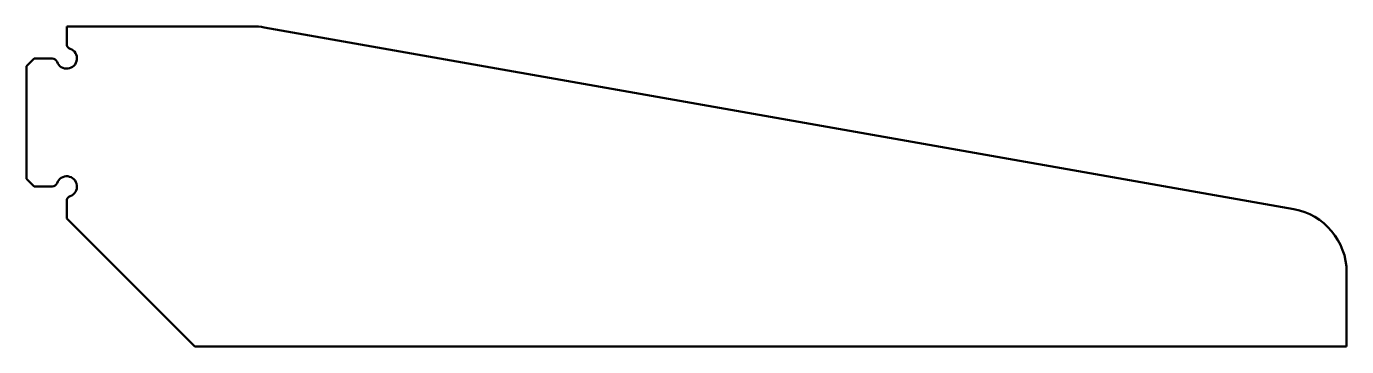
# Model space of a CAD drawing. Header units: inches. Extents: x -0.66 to 4.5, y 0 to 1.25.
import ezdxf

# ---------------------------------------------------------------- set-up
doc = ezdxf.new("R2010")
doc.units = ezdxf.units.IN
doc.header["$MEASUREMENT"] = 0
doc.layers.add('IV_EXTERIOR_PROFILES', color=7, linetype='Continuous', lineweight=50)

msp = doc.modelspace()

# ---------------------------------------------------------------- linework, layer by layer
at = {"layer": 'IV_EXTERIOR_PROFILES'}
for p, q in [((-0.5, 1.25), (0.2281, 1.25)), ((-0.5, 1.1816), (-0.5, 1.25)), ((0.2716, 1.2462), (4.2934, 0.5365)), ((-0.6574, 1.095), (-0.6274, 1.125)), ((-0.6574, 0.655), (-0.6574, 1.095)), ((-0.5566, 1.125), (-0.6274, 1.125)), ((-0.6274, 0.625), (-0.6574, 0.655)), ((-0.5566, 0.625), (-0.6274, 0.625)), ((-0.5, 0.5), (-0.5, 0.5684)), ((0, 0), (-0.5, 0.5)), ((4.5, 0.2903), (4.5, 0)), ((4.5, 0), (0, 0))]:
    msp.add_line(p, q, dxfattribs=at)
for centre, radius, start, end in [((0.2281, 1), 0.25, 79.992, 90), ((-0.5, 1.125), 0.04, 199.4712, 70.5288), ((-0.48, 1.1816), 0.02, 180, 250.5288), ((-0.5566, 1.105), 0.02, 19.4712, 90), ((-0.5566, 0.645), 0.02, 270, 340.5288), ((-0.5, 0.625), 0.04, 289.4712, 160.5288), ((-0.48, 0.5684), 0.02, 109.4712, 180), ((4.25, 0.2903), 0.25, 0, 79.992)]:
    msp.add_arc(centre, radius, start, end, dxfattribs=at)

doc.saveas('drawing.dxf')
